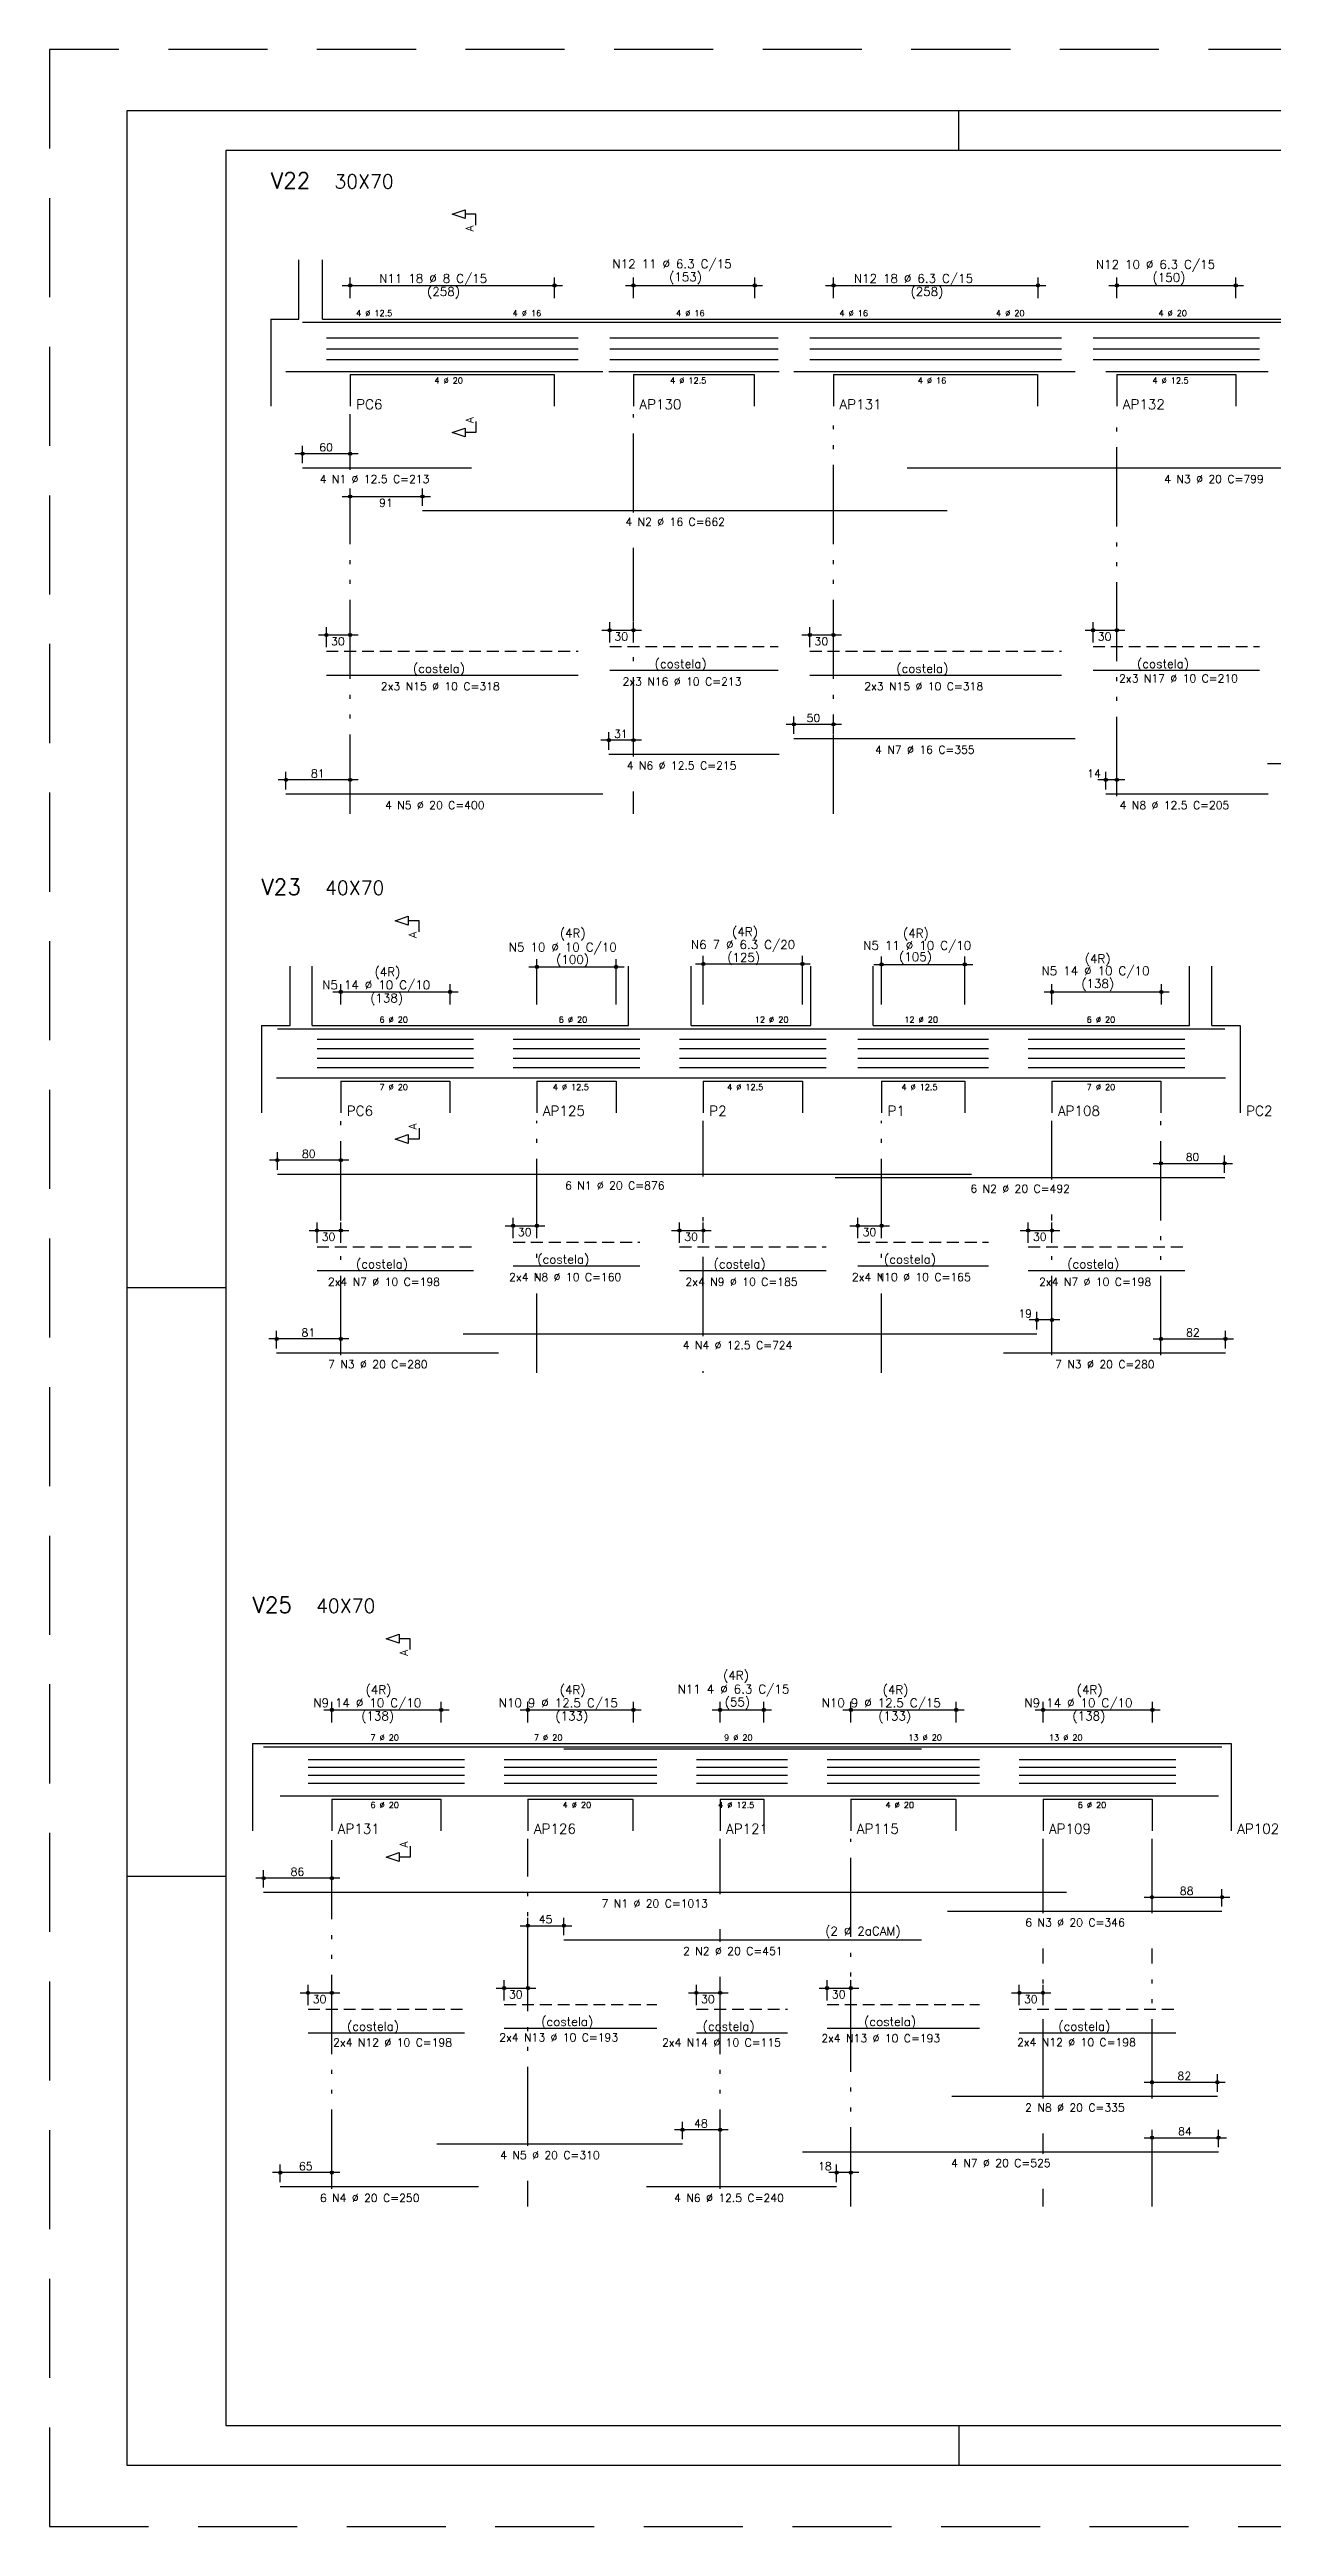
# Model space of a CAD drawing. Extents: x -2.3 to 85.7, y -1.9 to 60.6.
# Drawn here: x -2.3 to 28.6, y -1.9 to 60.6 of the extents above; entities that cross this region are included whole.
import ezdxf

# ---------------------------------------------------------------- set-up
doc = ezdxf.new("R2010")
doc.units = 0
doc.header["$MEASUREMENT"] = 0
for name, pattern in [('ESTILO_TQS_0001', [0.45, 0.3, -0.15]), ('ESTILO_TQS_0004', [3.3, 2, -0.4, 0.05, -0.4, 0.05, -0.4]), ('HIDDEN', [0.375, 0.25, -0.125])]:
    doc.linetypes.add(name, pattern=pattern)
doc.layers.get('0').update_dxf_attribs({"linetype": 'CONTINUOUS'})
doc.layers.get('Defpoints').update_dxf_attribs({"linetype": 'CONTINUOUS'})
for name, color, linetype in [('ARQ_FOLHA', 7, 'CONTINUOUS'), ('PENA_01', 1, 'CONTINUOUS'), ('PENA_02', 2, 'CONTINUOUS'), ('PENA_03', 3, 'CONTINUOUS'), ('PENA_04', 4, 'CONTINUOUS'), ('PENA_05', 5, 'CONTINUOUS'), ('PENA_06', 6, 'CONTINUOUS')]:
    doc.layers.add(name, color=color, linetype=linetype)
doc.styles.get("Standard").update_dxf_attribs({"font": 'ROMANS.SHX'})

# ---------------------------------------------------------------- blocks, each defined once
blk = doc.blocks.new('FOLHA A1 - 841 X 594')
at = {"layer": 'ARQ_FOLHA', "color": 1}
for p, q in [((-631, 584), (-631, 594)), ((-816, 297), (-841, 297)), ((-816, 148.5), (-841, 148.5)), ((-631, 10), (-631, 0))]:
    blk.add_line(p, q, dxfattribs=at)
for points in [[(-841, 0), (0, 0), (0, 594), (-841, 594)], [(-816, 10), (-10, 10), (-10, 584), (-816, 584)]]:
    blk.add_lwpolyline(points, close=True, dxfattribs=at)
at = {"layer": 'Defpoints', "color": 8, "linetype": 'HIDDEN', "ltscale": 100}
blk.add_lwpolyline([(-860.5, 609.5), (-860.5, -15.5), (19.5, -15.5), (19.5, 609.5)], close=True, dxfattribs=at)
blk = doc.blocks.new('*U23')
blk.add_blockref('FOLHA A1 - 841 X 594', (0, 0))

msp = doc.modelspace()

# ---------------------------------------------------------------- linework, layer by layer
at = {"layer": 'PENA_01', "linetype": 'Continuous'}
for p, q in [((5.106, 54.643), (10.666, 54.643)), ((5.306, 54.323), (5.306, 54.843)), ((10.466, 54.323), (10.466, 54.843)), ((12.256, 54.643), (15.716, 54.643)), ((12.456, 54.323), (12.456, 54.843)), ((15.516, 54.323), (15.516, 54.843)), ((17.306, 54.643), (22.866, 54.643)), ((17.506, 54.323), (17.506, 54.843)), ((22.666, 54.323), (22.666, 54.843)), ((24.456, 54.643), (27.856, 54.643)), ((24.656, 54.323), (24.656, 54.843)), ((27.656, 54.323), (27.656, 54.843)), ((5.506, 50.398), (3.906, 50.398)), ((5.106, 49.318), (7.332, 49.318)), ((4.506, 45.823), (5.506, 45.823)), ((11.656, 45.943), (12.656, 45.943)), ((16.706, 45.823), (17.706, 45.823)), ((23.856, 45.943), (24.856, 45.943)), ((12.656, 43.168), (11.636, 43.168)), ((17.706, 43.568), (16.306, 43.568)), ((29.856, 42.568), (28.456, 42.568)), ((5.506, 42.168), (3.486, 42.168)), ((24.856, 42.168), (24.176, 42.168)), ((10.019, 36.496), (10.019, 37.646)), ((12.019, 36.496), (12.019, 37.646)), ((14.019, 37.525), (16.919, 37.525)), ((14.219, 36.496), (14.219, 37.725)), ((16.719, 36.496), (16.719, 37.725)), ((18.519, 37.51), (21.019, 37.51)), ((18.719, 36.496), (18.719, 37.71)), ((20.819, 36.496), (20.819, 37.71)), ((5.069, 36.496), (5.069, 37.016)), ((7.829, 36.496), (7.829, 37.016)), ((9.819, 37.446), (12.219, 37.446)), ((23.019, 36.496), (23.019, 37.016)), ((25.779, 36.496), (25.779, 37.016)), ((4.869, 36.816), (8.029, 36.816)), ((22.819, 36.816), (25.979, 36.816)), ((5.269, 32.571), (3.269, 32.571)), ((25.569, 32.491), (27.576, 32.491)), ((4.269, 30.796), (5.269, 30.796)), ((9.219, 30.916), (10.219, 30.916)), ((13.419, 30.796), (14.419, 30.796)), ((17.919, 30.916), (18.919, 30.916)), ((22.219, 30.796), (23.219, 30.796)), ((23.219, 28.541), (22.439, 28.541)), ((5.269, 28.061), (3.249, 28.061)), ((25.569, 28.061), (27.599, 28.061)), ((4.843, 18.38), (4.843, 18.9)), ((7.603, 18.38), (7.603, 18.9)), ((9.793, 18.38), (9.793, 18.9)), ((12.453, 18.38), (12.453, 18.9)), ((14.643, 18.38), (14.643, 18.9)), ((15.743, 18.38), (15.743, 18.9)), ((17.943, 18.38), (17.943, 18.9)), ((20.603, 18.38), (20.603, 18.9)), ((22.793, 18.38), (22.793, 18.9)), ((25.553, 18.38), (25.553, 18.9)), ((4.643, 18.7), (7.803, 18.7)), ((9.593, 18.7), (12.653, 18.7)), ((14.443, 18.7), (15.943, 18.7)), ((17.743, 18.7), (20.803, 18.7)), ((22.593, 18.7), (25.753, 18.7)), ((5.043, 14.455), (2.922, 14.455)), ((25.343, 13.975), (27.509, 13.975)), ((9.593, 13.255), (10.902, 13.255)), ((4.043, 11.56), (5.043, 11.56)), ((8.993, 11.68), (9.993, 11.68)), ((13.843, 11.56), (14.843, 11.56)), ((17.143, 11.68), (18.143, 11.68)), ((21.993, 11.56), (22.993, 11.56)), ((25.343, 9.305), (27.393, 9.305)), ((14.843, 8.105), (13.493, 8.105)), ((25.343, 7.905), (27.423, 7.905)), ((5.043, 7.025), (3.343, 7.025)), ((18.143, 7.025), (17.383, 7.025))]:
    msp.add_line(p, q, dxfattribs=at)
at = {"layer": 'PENA_01', "linetype": 'ESTILO_TQS_0004'}
for p, q in [((5.306, 49.99), (5.306, 51.393)), ((12.456, 48.91), (12.456, 51.393)), ((17.506, 41.313), (17.506, 51.393)), ((24.656, 41.76), (24.656, 51.393)), ((5.306, 41.313), (5.306, 49.106)), ((12.456, 42.76), (12.456, 48.026)), ((12.456, 41.313), (12.456, 41.876)), ((5.069, 27.653), (5.069, 33.566)), ((10.019, 27.206), (10.019, 33.566)), ((14.219, 32.163), (14.219, 33.566)), ((18.719, 27.206), (18.719, 33.566)), ((23.019, 32.083), (23.019, 33.566)), ((25.769, 27.653), (25.769, 33.566)), ((14.219, 28.133), (14.219, 31.279)), ((23.019, 27.653), (23.019, 31.199)), ((14.219, 27.206), (14.219, 27.249)), ((4.843, 6.617), (4.843, 15.45)), ((9.793, 7.697), (9.793, 15.45)), ((14.643, 14.047), (14.643, 15.45)), ((17.943, 6.17), (17.943, 15.45)), ((22.793, 13.567), (22.793, 15.45)), ((25.543, 13.567), (25.543, 15.45)), ((14.643, 12.847), (14.643, 13.163)), ((22.793, 8.897), (22.793, 12.683)), ((25.543, 8.897), (25.543, 12.683)), ((14.643, 6.617), (14.643, 11.963)), ((22.793, 7.497), (22.793, 8.013)), ((25.543, 6.17), (25.543, 8.013)), ((9.793, 6.17), (9.793, 6.813)), ((22.793, 6.17), (22.793, 6.613))]:
    msp.add_line(p, q, dxfattribs=at)
at = {"layer": 'PENA_02', "linetype": 'Continuous'}
for centre, radius in [((5.306, 54.643), 0.0416), ((5.306, 54.643), 0.0208), ((10.466, 54.643), 0.0416), ((10.466, 54.643), 0.0208), ((12.456, 54.643), 0.0416), ((12.456, 54.643), 0.0208), ((15.516, 54.643), 0.0416), ((15.516, 54.643), 0.0208), ((17.506, 54.643), 0.0416), ((17.506, 54.643), 0.0208), ((22.666, 54.643), 0.0416), ((22.666, 54.643), 0.0208), ((24.656, 54.643), 0.0416), ((24.656, 54.643), 0.0208), ((27.656, 54.643), 0.0416), ((27.656, 54.643), 0.0208), ((4.106, 50.398), 0.04), ((4.106, 50.398), 0.02), ((5.306, 50.398), 0.04), ((5.306, 50.398), 0.02), ((5.306, 49.318), 0.04), ((5.306, 49.318), 0.02), ((7.132, 49.318), 0.04), ((7.132, 49.318), 0.02), ((4.706, 45.823), 0.04), ((4.706, 45.823), 0.02), ((5.306, 45.823), 0.04), ((5.306, 45.823), 0.02), ((11.856, 45.943), 0.04), ((11.856, 45.943), 0.02), ((12.456, 45.943), 0.04), ((12.456, 45.943), 0.02), ((16.906, 45.823), 0.04), ((16.906, 45.823), 0.02), ((17.506, 45.823), 0.04), ((17.506, 45.823), 0.02), ((24.056, 45.943), 0.04), ((24.056, 45.943), 0.02), ((24.656, 45.943), 0.04), ((24.656, 45.943), 0.02), ((11.836, 43.168), 0.04), ((11.836, 43.168), 0.02), ((12.456, 43.168), 0.04), ((12.456, 43.168), 0.02), ((16.506, 43.568), 0.04), ((16.506, 43.568), 0.02), ((17.506, 43.568), 0.04), ((17.506, 43.568), 0.02), ((3.686, 42.168), 0.04), ((3.686, 42.168), 0.02), ((5.306, 42.168), 0.04), ((5.306, 42.168), 0.02), ((24.376, 42.168), 0.04), ((24.376, 42.168), 0.02), ((24.656, 42.168), 0.04), ((24.656, 42.168), 0.02), ((14.219, 37.525), 0.0416), ((14.219, 37.525), 0.0208), ((16.719, 37.525), 0.0416), ((16.719, 37.525), 0.0208), ((18.719, 37.51), 0.0416), ((18.719, 37.51), 0.0208), ((20.819, 37.51), 0.0416), ((20.819, 37.51), 0.0208), ((10.019, 37.446), 0.0416), ((10.019, 37.446), 0.0208), ((12.019, 37.446), 0.0416), ((12.019, 37.446), 0.0208), ((5.069, 36.816), 0.0416), ((5.069, 36.816), 0.0208), ((7.829, 36.816), 0.0416), ((7.829, 36.816), 0.0208), ((23.019, 36.816), 0.0416), ((23.019, 36.816), 0.0208), ((25.779, 36.816), 0.0416), ((25.779, 36.816), 0.0208), ((3.469, 32.571), 0.04), ((3.469, 32.571), 0.02), ((5.069, 32.571), 0.04), ((5.069, 32.571), 0.02), ((25.769, 32.491), 0.04), ((25.769, 32.491), 0.02), ((27.376, 32.491), 0.04), ((27.376, 32.491), 0.02), ((4.469, 30.796), 0.04), ((4.469, 30.796), 0.02), ((5.069, 30.796), 0.04), ((5.069, 30.796), 0.02), ((9.419, 30.916), 0.04), ((9.419, 30.916), 0.02), ((10.019, 30.916), 0.04), ((10.019, 30.916), 0.02), ((13.619, 30.796), 0.04), ((13.619, 30.796), 0.02), ((14.219, 30.796), 0.04), ((14.219, 30.796), 0.02), ((18.119, 30.916), 0.04), ((18.119, 30.916), 0.02), ((18.719, 30.916), 0.04), ((18.719, 30.916), 0.02), ((22.419, 30.796), 0.04), ((22.419, 30.796), 0.02), ((23.019, 30.796), 0.04), ((23.019, 30.796), 0.02), ((22.639, 28.541), 0.04), ((22.639, 28.541), 0.02), ((23.019, 28.541), 0.04), ((23.019, 28.541), 0.02), ((3.449, 28.061), 0.04), ((3.449, 28.061), 0.02), ((5.069, 28.061), 0.04), ((5.069, 28.061), 0.02), ((25.769, 28.061), 0.04), ((25.769, 28.061), 0.02), ((27.399, 28.061), 0.04), ((27.399, 28.061), 0.02), ((4.843, 18.7), 0.0416), ((4.843, 18.7), 0.0208), ((7.603, 18.7), 0.0416), ((7.603, 18.7), 0.0208), ((9.793, 18.7), 0.0416), ((9.793, 18.7), 0.0208), ((12.453, 18.7), 0.0416), ((12.453, 18.7), 0.0208), ((14.643, 18.7), 0.0416), ((14.643, 18.7), 0.0208), ((15.743, 18.7), 0.0416), ((15.743, 18.7), 0.0208), ((17.943, 18.7), 0.0416), ((17.943, 18.7), 0.0208), ((20.603, 18.7), 0.0416), ((20.603, 18.7), 0.0208), ((22.793, 18.7), 0.0416), ((22.793, 18.7), 0.0208), ((25.553, 18.7), 0.0416), ((25.553, 18.7), 0.0208), ((3.122, 14.455), 0.04), ((3.122, 14.455), 0.02), ((4.843, 14.455), 0.04), ((4.843, 14.455), 0.02), ((25.543, 13.975), 0.04), ((25.543, 13.975), 0.02), ((27.309, 13.975), 0.04), ((27.309, 13.975), 0.02), ((9.793, 13.255), 0.04), ((9.793, 13.255), 0.02), ((10.702, 13.255), 0.04), ((10.702, 13.255), 0.02), ((4.243, 11.56), 0.04), ((4.243, 11.56), 0.02), ((4.843, 11.56), 0.04), ((4.843, 11.56), 0.02), ((9.193, 11.68), 0.04), ((9.193, 11.68), 0.02), ((9.793, 11.68), 0.04), ((9.793, 11.68), 0.02), ((14.043, 11.56), 0.04), ((14.043, 11.56), 0.02), ((14.643, 11.56), 0.04), ((14.643, 11.56), 0.02), ((17.343, 11.68), 0.04), ((17.343, 11.68), 0.02), ((17.943, 11.68), 0.04), ((17.943, 11.68), 0.02), ((22.193, 11.56), 0.04), ((22.193, 11.56), 0.02), ((22.793, 11.56), 0.04), ((22.793, 11.56), 0.02), ((25.543, 9.305), 0.04), ((25.543, 9.305), 0.02), ((27.193, 9.305), 0.04), ((27.193, 9.305), 0.02), ((13.693, 8.105), 0.04), ((14.643, 8.105), 0.04), ((13.693, 8.105), 0.02), ((14.643, 8.105), 0.02), ((25.543, 7.905), 0.04), ((25.543, 7.905), 0.02), ((27.223, 7.905), 0.04), ((27.223, 7.905), 0.02), ((3.543, 7.025), 0.04), ((3.543, 7.025), 0.02), ((4.843, 7.025), 0.04), ((4.843, 7.025), 0.02), ((17.583, 7.025), 0.04), ((17.583, 7.025), 0.02), ((17.943, 7.025), 0.04), ((17.943, 7.025), 0.02)]:
    msp.add_circle(centre, radius, dxfattribs=at)
at = {"layer": 'PENA_03', "linetype": 'Continuous'}
for p, q in [((4.006, 53.793), (4.006, 55.293)), ((4.606, 53.793), (4.606, 55.293)), ((3.306, 53.793), (3.306, 52.393)), ((3.306, 53.793), (4.006, 53.793)), ((4.606, 53.793), (5.306, 53.793)), ((5.306, 53.793), (10.456, 53.793)), ((10.456, 53.793), (12.456, 53.793)), ((12.456, 53.793), (15.506, 53.793)), ((15.506, 53.793), (17.506, 53.793)), ((17.506, 53.793), (22.656, 53.793)), ((22.656, 53.793), (24.656, 53.793)), ((24.656, 53.793), (27.656, 53.793)), ((27.656, 53.793), (29.656, 53.793)), ((3.306, 52.393), (3.306, 51.593)), ((5.306, 52.393), (10.456, 52.393)), ((5.306, 52.393), (5.306, 51.593)), ((10.456, 52.393), (10.456, 51.593)), ((12.456, 52.393), (15.506, 52.393)), ((12.456, 52.393), (12.456, 51.593)), ((15.506, 52.393), (15.506, 51.593)), ((17.506, 52.393), (22.656, 52.393)), ((17.506, 52.393), (17.506, 51.593)), ((22.656, 52.393), (22.656, 51.593)), ((24.656, 52.393), (27.656, 52.393)), ((24.656, 52.393), (24.656, 51.593)), ((27.656, 52.393), (27.656, 51.593)), ((4.106, 50.158), (4.106, 50.598)), ((5.306, 50.158), (5.306, 50.598)), ((5.306, 49.078), (5.306, 49.518)), ((7.132, 49.078), (7.132, 49.518)), ((4.706, 45.513), (4.706, 46.023)), ((5.306, 45.513), (5.306, 46.023)), ((11.856, 45.633), (11.856, 46.143)), ((12.456, 45.633), (12.456, 46.143)), ((16.906, 45.513), (16.906, 46.023)), ((17.506, 45.513), (17.506, 46.023)), ((24.056, 45.633), (24.056, 46.143)), ((24.656, 45.633), (24.656, 46.143)), ((16.506, 43.328), (16.506, 43.768)), ((17.506, 43.328), (17.506, 43.768)), ((11.836, 42.928), (11.836, 43.368)), ((12.456, 42.928), (12.456, 43.368)), ((3.686, 41.928), (3.686, 42.368)), ((5.306, 41.928), (5.306, 42.368)), ((24.376, 41.928), (24.376, 42.368)), ((24.656, 41.928), (24.656, 42.368)), ((3.789, 35.966), (3.789, 37.466)), ((4.349, 35.966), (4.349, 37.466)), ((12.329, 35.966), (12.329, 37.466)), ((13.909, 35.966), (13.909, 37.466)), ((16.929, 35.966), (16.929, 37.466)), ((18.509, 35.966), (18.509, 37.466)), ((26.489, 35.966), (26.489, 37.466)), ((27.049, 35.966), (27.049, 37.466)), ((3.069, 35.966), (3.069, 34.566)), ((3.069, 35.966), (3.789, 35.966)), ((4.349, 35.966), (5.069, 35.966)), ((5.069, 35.966), (7.819, 35.966)), ((7.819, 35.966), (10.019, 35.966)), ((10.019, 35.966), (12.019, 35.966)), ((12.019, 35.966), (12.329, 35.966)), ((13.909, 35.966), (14.219, 35.966)), ((14.219, 35.966), (16.719, 35.966)), ((16.719, 35.966), (16.929, 35.966)), ((18.509, 35.966), (18.719, 35.966)), ((18.719, 35.966), (20.819, 35.966)), ((20.819, 35.966), (23.019, 35.966)), ((23.019, 35.966), (25.769, 35.966)), ((25.769, 35.966), (26.489, 35.966)), ((27.049, 35.966), (27.769, 35.966)), ((27.769, 35.966), (27.769, 34.566)), ((3.069, 34.566), (3.069, 33.766)), ((5.069, 34.566), (7.819, 34.566)), ((5.069, 34.566), (5.069, 33.766)), ((7.819, 34.566), (7.819, 33.766)), ((10.019, 34.566), (12.019, 34.566)), ((10.019, 34.566), (10.019, 33.766)), ((12.019, 34.566), (12.019, 33.766)), ((14.219, 34.566), (16.719, 34.566)), ((14.219, 34.566), (14.219, 33.766)), ((16.719, 34.566), (16.719, 33.766)), ((18.719, 34.566), (20.819, 34.566)), ((18.719, 34.566), (18.719, 33.766)), ((20.819, 34.566), (20.819, 33.766)), ((23.019, 34.566), (25.769, 34.566)), ((23.019, 34.566), (23.019, 33.766)), ((25.769, 34.566), (25.769, 33.766)), ((27.769, 34.566), (27.769, 33.766)), ((3.469, 32.331), (3.469, 32.771)), ((5.069, 32.331), (5.069, 32.771)), ((25.769, 32.251), (25.769, 32.691)), ((27.376, 32.251), (27.376, 32.691)), ((4.469, 30.486), (4.469, 30.996)), ((5.069, 30.486), (5.069, 30.996)), ((9.419, 30.606), (9.419, 31.116)), ((10.019, 30.606), (10.019, 31.116)), ((13.619, 30.486), (13.619, 30.996)), ((14.219, 30.486), (14.219, 30.996)), ((18.119, 30.606), (18.119, 31.116)), ((18.719, 30.606), (18.719, 31.116)), ((22.419, 30.486), (22.419, 30.996)), ((23.019, 30.486), (23.019, 30.996)), ((3.449, 27.821), (3.449, 28.261)), ((5.069, 27.821), (5.069, 28.261)), ((22.639, 28.301), (22.639, 28.741)), ((23.019, 28.301), (23.019, 28.741)), ((25.769, 27.821), (25.769, 28.261)), ((27.399, 27.821), (27.399, 28.261)), ((2.843, 17.85), (2.843, 16.45)), ((2.843, 17.85), (4.843, 17.85)), ((4.843, 17.85), (7.593, 17.85)), ((7.593, 17.85), (9.793, 17.85)), ((9.793, 17.85), (12.443, 17.85)), ((12.443, 17.85), (14.643, 17.85)), ((14.643, 17.85), (15.743, 17.85)), ((15.743, 17.85), (17.943, 17.85)), ((17.943, 17.85), (20.593, 17.85)), ((20.593, 17.85), (22.793, 17.85)), ((22.793, 17.85), (25.543, 17.85)), ((25.543, 17.85), (27.543, 17.85)), ((27.543, 17.85), (27.543, 16.45)), ((2.843, 16.45), (2.843, 15.65)), ((4.843, 16.45), (7.593, 16.45)), ((4.843, 16.45), (4.843, 15.65)), ((7.593, 16.45), (7.593, 15.65)), ((9.793, 16.45), (12.443, 16.45)), ((9.793, 16.45), (9.793, 15.65)), ((12.443, 16.45), (12.443, 15.65)), ((14.643, 16.45), (15.743, 16.45)), ((14.643, 16.45), (14.643, 15.65)), ((15.743, 16.45), (15.743, 15.65)), ((17.943, 16.45), (20.593, 16.45)), ((17.943, 16.45), (17.943, 15.65)), ((20.593, 16.45), (20.593, 15.65)), ((22.793, 16.45), (25.543, 16.45)), ((22.793, 16.45), (22.793, 15.65)), ((25.543, 16.45), (25.543, 15.65)), ((27.543, 16.45), (27.543, 15.65)), ((3.122, 14.215), (3.122, 14.655)), ((4.843, 14.215), (4.843, 14.655)), ((25.543, 13.735), (25.543, 14.175)), ((27.309, 13.735), (27.309, 14.175)), ((9.793, 13.015), (9.793, 13.455)), ((10.702, 13.015), (10.702, 13.455)), ((9.193, 11.37), (9.193, 11.88)), ((9.793, 11.37), (9.793, 11.88)), ((17.343, 11.37), (17.343, 11.88)), ((17.943, 11.37), (17.943, 11.88)), ((4.243, 11.25), (4.243, 11.76)), ((4.843, 11.25), (4.843, 11.76)), ((14.043, 11.25), (14.043, 11.76)), ((14.643, 11.25), (14.643, 11.76)), ((22.193, 11.25), (22.193, 11.76)), ((22.793, 11.25), (22.793, 11.76)), ((25.543, 9.065), (25.543, 9.505)), ((27.193, 9.065), (27.193, 9.505)), ((13.693, 7.865), (13.693, 8.305)), ((14.643, 7.865), (14.643, 8.305)), ((25.543, 7.665), (25.543, 8.105)), ((27.223, 7.665), (27.223, 8.105)), ((3.543, 6.785), (3.543, 7.225)), ((4.843, 6.785), (4.843, 7.225)), ((17.583, 6.785), (17.583, 7.225)), ((17.943, 6.785), (17.943, 7.225))]:
    msp.add_line(p, q, dxfattribs=at)
for points in [[(8.481, 56.163), (8.481, 56.44), (8.204, 56.44), (8.204, 56.329), (7.881, 56.44), (8.204, 56.551), (8.204, 56.44)], [(8.481, 51.208), (8.481, 50.931), (8.204, 50.931), (8.204, 50.82), (7.881, 50.931), (8.204, 51.042), (8.204, 50.931)], [(7.044, 38.336), (7.044, 38.613), (6.767, 38.613), (6.767, 38.502), (6.444, 38.613), (6.767, 38.724), (6.767, 38.613)], [(7.044, 33.381), (7.044, 33.104), (6.767, 33.104), (6.767, 32.994), (6.444, 33.104), (6.767, 33.215), (6.767, 33.104)], [(6.818, 20.22), (6.818, 20.497), (6.541, 20.497), (6.541, 20.386), (6.218, 20.497), (6.541, 20.608), (6.541, 20.497)], [(6.818, 15.265), (6.818, 14.988), (6.541, 14.988), (6.541, 14.877), (6.218, 14.988), (6.541, 15.099), (6.541, 14.988)]]:
    msp.add_lwpolyline(points, dxfattribs=at)
at = {"layer": 'PENA_04', "linetype": 'Continuous'}
for p, q in [((4.106, 53.713), (8.366, 53.713)), ((4.706, 53.322), (11.056, 53.322)), ((7.132, 53.713), (20.372, 53.713)), ((11.856, 53.322), (16.106, 53.322)), ((16.906, 53.322), (23.256, 53.322)), ((19.363, 53.713), (35.343, 53.713)), ((24.056, 53.322), (28.256, 53.322)), ((4.706, 53.047), (11.056, 53.047)), ((4.706, 52.772), (11.056, 52.772)), ((11.856, 53.047), (16.106, 53.047)), ((11.856, 52.772), (16.106, 52.772)), ((16.906, 53.047), (23.256, 53.047)), ((16.906, 52.772), (23.256, 52.772)), ((24.056, 53.047), (28.256, 53.047)), ((24.056, 52.772), (28.256, 52.772)), ((3.686, 52.473), (11.686, 52.473)), ((11.836, 52.473), (16.136, 52.473)), ((16.506, 52.473), (23.606, 52.473)), ((24.376, 52.473), (28.476, 52.473)), ((3.469, 35.886), (20.989, 35.886)), ((17.544, 35.886), (27.384, 35.886)), ((4.469, 35.624), (8.419, 35.624)), ((4.469, 35.385), (8.419, 35.385)), ((4.469, 35.147), (8.419, 35.147)), ((9.419, 35.624), (12.619, 35.624)), ((9.419, 35.385), (12.619, 35.385)), ((9.419, 35.147), (12.619, 35.147)), ((13.619, 35.624), (17.319, 35.624)), ((13.619, 35.385), (17.319, 35.385)), ((13.619, 35.147), (17.319, 35.147)), ((18.119, 35.624), (21.419, 35.624)), ((18.119, 35.385), (21.419, 35.385)), ((18.119, 35.147), (21.419, 35.147)), ((22.419, 35.624), (26.369, 35.624)), ((22.419, 35.385), (26.369, 35.385)), ((22.419, 35.147), (26.369, 35.147)), ((3.449, 34.646), (9.049, 34.646)), ((4.469, 34.909), (8.419, 34.909)), ((8.159, 34.646), (22.639, 34.646)), ((9.419, 34.909), (12.619, 34.909)), ((13.619, 34.909), (17.319, 34.909)), ((18.119, 34.909), (21.419, 34.909)), ((21.799, 34.646), (27.399, 34.646)), ((22.419, 34.909), (26.369, 34.909)), ((3.122, 17.77), (23.382, 17.77)), ((10.702, 17.72), (19.722, 17.72)), ((20.382, 17.77), (27.302, 17.77)), ((4.243, 17.452), (8.193, 17.452)), ((4.243, 17.251), (8.193, 17.251)), ((4.243, 17.049), (8.193, 17.049)), ((9.193, 17.452), (13.043, 17.452)), ((9.193, 17.251), (13.043, 17.251)), ((9.193, 17.049), (13.043, 17.049)), ((14.043, 17.452), (16.343, 17.452)), ((14.043, 17.251), (16.343, 17.251)), ((14.043, 17.049), (16.343, 17.049)), ((17.343, 17.452), (21.193, 17.452)), ((17.343, 17.251), (21.193, 17.251)), ((17.343, 17.049), (21.193, 17.049)), ((22.193, 17.452), (26.143, 17.452)), ((22.193, 17.251), (26.143, 17.251)), ((22.193, 17.049), (26.143, 17.049)), ((3.543, 16.53), (8.543, 16.53)), ((4.243, 16.848), (8.193, 16.848)), ((7.493, 16.53), (13.693, 16.53)), ((9.193, 16.848), (13.043, 16.848)), ((12.783, 16.53), (17.583, 16.53)), ((14.043, 16.848), (16.343, 16.848)), ((16.723, 16.53), (27.223, 16.53)), ((17.343, 16.848), (21.193, 16.848)), ((20.493, 16.53), (27.193, 16.53)), ((22.193, 16.848), (26.143, 16.848))]:
    msp.add_line(p, q, dxfattribs=at)
at = {"layer": 'PENA_05', "linetype": 'Continuous'}
for p, q in [((4.106, 50.043), (8.366, 50.043)), ((19.363, 50.043), (35.343, 50.043)), ((7.132, 48.963), (20.372, 48.963)), ((4.706, 44.813), (11.056, 44.813)), ((11.856, 44.933), (16.106, 44.933)), ((16.906, 44.813), (23.256, 44.813)), ((24.056, 44.933), (28.256, 44.933)), ((16.506, 43.213), (23.606, 43.213)), ((11.836, 42.813), (16.136, 42.813)), ((3.686, 41.813), (11.686, 41.813)), ((24.376, 41.813), (28.476, 41.813)), ((3.469, 32.216), (20.989, 32.216)), ((17.544, 32.136), (27.384, 32.136)), ((4.469, 29.786), (8.419, 29.786)), ((9.419, 29.906), (12.619, 29.906)), ((13.619, 29.786), (17.319, 29.786)), ((18.119, 29.906), (21.419, 29.906)), ((22.419, 29.786), (26.369, 29.786)), ((8.159, 28.186), (22.639, 28.186)), ((3.449, 27.706), (9.049, 27.706)), ((21.799, 27.706), (27.399, 27.706)), ((3.122, 14.1), (23.382, 14.1)), ((20.382, 13.62), (27.302, 13.62)), ((10.702, 12.9), (19.722, 12.9)), ((9.193, 10.67), (13.043, 10.67)), ((17.343, 10.67), (21.193, 10.67)), ((4.243, 10.55), (8.193, 10.55)), ((14.043, 10.55), (16.343, 10.55)), ((22.193, 10.55), (26.143, 10.55)), ((20.493, 8.95), (27.193, 8.95)), ((7.493, 7.75), (13.693, 7.75)), ((16.723, 7.55), (27.223, 7.55)), ((3.543, 6.67), (8.543, 6.67)), ((12.783, 6.67), (17.583, 6.67))]:
    msp.add_line(p, q, dxfattribs=at)
at = {"layer": 'PENA_06', "linetype": 'ESTILO_TQS_0001'}
for p, q in [((4.706, 45.413), (11.056, 45.413)), ((11.856, 45.533), (16.106, 45.533)), ((16.906, 45.413), (23.256, 45.413)), ((24.056, 45.533), (28.256, 45.533)), ((4.469, 30.386), (8.419, 30.386)), ((9.419, 30.506), (12.619, 30.506)), ((13.619, 30.386), (17.319, 30.386)), ((18.119, 30.506), (21.419, 30.506)), ((22.419, 30.386), (26.369, 30.386)), ((9.193, 11.27), (13.043, 11.27)), ((17.343, 11.27), (21.193, 11.27)), ((4.243, 11.15), (8.193, 11.15)), ((14.043, 11.15), (16.343, 11.15)), ((22.193, 11.15), (26.143, 11.15))]:
    msp.add_line(p, q, dxfattribs=at)

# ---------------------------------------------------------------- block references
at = {"xscale": 0.09999999999999938, "yscale": 0.09999999999999938, "zscale": 0.09999999999999938}
msp.add_blockref('*U23', (83.768, -0.354), dxfattribs=at)

# ---------------------------------------------------------------- texts
at = {"layer": 'PENA_01', "linetype": 'Continuous'}
for s, p in [('30X70', (4.906, 57.093)), ('40X70', (4.669, 39.266)), ('40X70', (4.443, 21.15))]:
    msp.add_text(s, height=0.35, dxfattribs=at).set_placement(p)
at = {"layer": 'PENA_02', "linetype": 'Continuous'}
for s, p in [('PC6', (5.456, 51.518)), ('AP130', (12.606, 51.518)), ('AP131', (17.656, 51.518)), ('AP132', (24.806, 51.518)), ('PC6', (5.219, 33.691)), ('AP125', (10.169, 33.691)), ('P2', (14.369, 33.691)), ('P1', (18.869, 33.691)), ('AP108', (23.169, 33.691)), ('PC2', (27.919, 33.691)), ('AP131', (4.993, 15.575)), ('AP126', (9.943, 15.575)), ('AP121', (14.793, 15.575)), ('AP115', (18.093, 15.575)), ('AP109', (22.943, 15.575)), ('AP102', (27.693, 15.575))]:
    msp.add_text(s, height=0.25, dxfattribs=at).set_placement(p)
at = {"layer": 'PENA_02', "linetype": 'ESTILO_TQS_0004'}
for p in [(6.891, 44.868), (12.991, 44.988), (19.091, 44.868), (25.166, 44.988), (5.454, 29.841), (10.029, 29.961), (14.479, 29.841), (18.779, 29.961), (23.404, 29.841), (5.228, 10.605), (10.128, 10.725), (14.203, 10.605), (18.278, 10.725), (23.178, 10.605)]:
    msp.add_text('(costela)', height=0.22, dxfattribs=at).set_placement(p)
at = {"layer": 'PENA_03', "linetype": 'Continuous'}
for p in [(8.421, 56.003), (8.421, 51.168), (6.984, 38.176), (6.984, 33.341), (6.758, 20.06), (6.758, 15.225)]:
    msp.add_text('A', height=0.2, rotation=90, dxfattribs=at).set_placement(p)
for s, height, p in [('N12 11 %%c 6.3 C/15', 0.22, (11.926, 55.077)), ('(153)', 0.22, (13.356, 54.747)), ('N12 10 %%c 6.3 C/15', 0.22, (24.127, 55.064)), ('N11 18 %%c 8 C/15', 0.22, (6.038, 54.709)), ('(258)', 0.22, (7.248, 54.379)), ('N12 18 %%c 6.3 C/15', 0.22, (18.018, 54.709)), ('(258)', 0.22, (19.448, 54.379)), ('(150)', 0.22, (25.557, 54.734)), ('4 %%c 12.5', 0.15, (5.456, 53.868)), ('4 %%c 16', 0.15, (9.406, 53.868)), ('4 %%c 16', 0.15, (13.531, 53.868)), ('4 %%c 16', 0.15, (17.656, 53.868)), ('4 %%c 20', 0.15, (21.606, 53.868)), ('4 %%c 20', 0.15, (25.706, 53.868)), ('4 %%c 20', 0.15, (7.431, 52.168)), ('4 %%c 12.5', 0.15, (13.381, 52.168)), ('4 %%c 16', 0.15, (19.631, 52.168)), ('4 %%c 12.5', 0.15, (25.556, 52.168)), ('60', 0.2, (4.526, 50.458)), ('4 N1 %%c 12.5 C=213', 0.2, (4.536, 49.658)), ('4 N3 %%c 20 C=799', 0.2, (25.852, 49.658)), ('91', 0.2, (6.039, 49.058)), ('4 N2 %%c 16 C=662', 0.2, (12.252, 48.578)), ('30', 0.2, (4.826, 45.563)), ('30', 0.2, (11.976, 45.683)), ('30', 0.2, (17.026, 45.563)), ('30', 0.2, (24.176, 45.683)), ('2x3 N15 %%c 10 C=318', 0.2, (6.081, 44.428)), ('2x3 N16 %%c 10 C=213', 0.2, (12.181, 44.548)), ('2x3 N15 %%c 10 C=318', 0.2, (18.281, 44.428)), ('2x3 N17 %%c 10 C=210', 0.2, (24.713, 44.627)), ('50', 0.2, (16.826, 43.628)), ('31', 0.2, (11.966, 43.228)), ('4 N6 %%c 12.5 C=215', 0.2, (12.286, 42.428)), ('4 N7 %%c 16 C=355', 0.2, (18.556, 42.828)), ('81', 0.2, (4.316, 42.228)), ('14', 0.2, (23.909, 42.228)), ('4 N5 %%c 20 C=400', 0.2, (6.186, 41.428)), ('4 N8 %%c 12.5 C=205', 0.2, (24.726, 41.428)), ('(4R)', 0.22, (10.598, 38.188)), ('N6 7 %%c 6.3 C/20', 0.22, (13.906, 37.9)), ('(4R)', 0.22, (14.946, 38.223)), ('N5 11 %%c 10 C/10', 0.22, (18.255, 37.88)), ('(4R)', 0.22, (19.259, 38.185)), ('N5 10 %%c 10 C/10', 0.22, (9.309, 37.837)), ('(100)', 0.22, (10.505, 37.524)), ('(125)', 0.22, (14.823, 37.577)), ('(105)', 0.22, (19.159, 37.593)), ('N5 14 %%c 10 C/10', 0.22, (22.755, 37.239)), ('(4R)', 0.22, (23.847, 37.544)), ('N5 14 %%c 10 C/10', 0.22, (4.601, 36.882)), ('(4R)', 0.22, (5.921, 37.212)), ('(138)', 0.22, (23.759, 36.916)), ('(138)', 0.22, (5.811, 36.552)), ('6 %%c 20', 0.15, (6.044, 36.041)), ('6 %%c 20', 0.15, (10.569, 36.041)), ('12 %%c 20', 0.15, (15.519, 36.041)), ('12 %%c 20', 0.15, (19.294, 36.041)), ('6 %%c 20', 0.15, (23.894, 36.041)), ('7 %%c 20', 0.15, (6.044, 34.341)), ('4 %%c 12.5', 0.15, (10.419, 34.341)), ('4 %%c 12.5', 0.15, (14.819, 34.341)), ('4 %%c 12.5', 0.15, (19.219, 34.341)), ('7 %%c 20', 0.15, (23.894, 34.341)), ('80', 0.2, (4.089, 32.631)), ('80', 0.2, (26.393, 32.551)), ('6 N1 %%c 20 C=876', 0.2, (10.728, 31.831)), ('6 N2 %%c 20 C=492', 0.2, (20.96, 31.751)), ('30', 0.2, (4.589, 30.536)), ('30', 0.2, (9.539, 30.656)), ('30', 0.2, (13.739, 30.536)), ('30', 0.2, (18.239, 30.656)), ('30', 0.2, (22.539, 30.536)), ('2x4 N7 %%c 10 C=198', 0.2, (4.744, 29.401)), ('2x4 N8 %%c 10 C=160', 0.2, (9.319, 29.521)), ('2x4 N9 %%c 10 C=185', 0.2, (13.769, 29.401)), ('2x4 N10 %%c 10 C=165', 0.2, (17.969, 29.521)), ('2x4 N7 %%c 10 C=198', 0.2, (22.694, 29.401)), ('19', 0.2, (22.172, 28.601)), ('81', 0.2, (4.079, 28.121)), ('82', 0.2, (26.404, 28.121)), ('7 N3 %%c 20 C=280', 0.2, (4.749, 27.321)), ('4 N4 %%c 12.5 C=724', 0.2, (13.699, 27.801)), ('7 N3 %%c 20 C=280', 0.2, (23.099, 27.321)), ('N11 4 %%c 6.3 C/15', 0.22, (13.571, 19.115)), ('(4R)', 0.22, (14.719, 19.458)), ('N9 14 %%c 10 C/10', 0.22, (4.375, 18.766)), ('(4R)', 0.22, (5.695, 19.096)), ('N10 9 %%c 12.5 C/15', 0.22, (9.055, 18.766)), ('(4R)', 0.22, (10.595, 19.096)), ('(55)', 0.22, (14.759, 18.788)), ('N10 9 %%c 12.5 C/15', 0.22, (17.205, 18.766)), ('(4R)', 0.22, (18.745, 19.096)), ('N9 14 %%c 10 C/10', 0.22, (22.325, 18.766)), ('(4R)', 0.22, (23.645, 19.096)), ('(138)', 0.22, (5.585, 18.436)), ('(133)', 0.22, (10.485, 18.436)), ('(133)', 0.22, (18.635, 18.436)), ('(138)', 0.22, (23.535, 18.436)), ('7 %%c 20', 0.15, (5.818, 17.925)), ('7 %%c 20', 0.15, (9.943, 17.925)), ('9 %%c 20', 0.15, (14.743, 17.925)), ('13 %%c 20', 0.15, (19.393, 17.925)), ('13 %%c 20', 0.15, (22.943, 17.925)), ('6 %%c 20', 0.15, (5.818, 16.225)), ('4 %%c 20', 0.15, (10.668, 16.225)), ('4 %%c 12.5', 0.15, (14.593, 16.225)), ('4 %%c 20', 0.15, (18.818, 16.225)), ('6 %%c 20', 0.15, (23.668, 16.225)), ('86', 0.2, (3.802, 14.515)), ('7 N1 %%c 20 C=1013', 0.2, (11.652, 13.715)), ('88', 0.2, (26.246, 14.035)), ('45', 0.2, (10.067, 13.315)), ('(2 %%c 2aCAM)', 0.22, (17.295, 13.01)), ('6 N3 %%c 20 C=346', 0.2, (22.345, 13.235)), ('2 N2 %%c 20 C=451', 0.2, (13.708, 12.515)), ('30', 0.2, (4.363, 11.3)), ('30', 0.2, (9.313, 11.42)), ('30', 0.2, (14.163, 11.3)), ('30', 0.2, (17.463, 11.42)), ('30', 0.2, (22.313, 11.3)), ('2x4 N12 %%c 10 C=198', 0.2, (4.877, 10.208)), ('2x4 N13 %%c 10 C=193', 0.2, (9.069, 10.335)), ('2x4 N14 %%c 10 C=115', 0.2, (13.178, 10.207)), ('2x4 N13 %%c 10 C=193', 0.2, (17.197, 10.314)), ('2x4 N12 %%c 10 C=198', 0.2, (22.136, 10.213)), ('82', 0.2, (26.188, 9.365)), ('2 N8 %%c 20 C=335', 0.2, (22.343, 8.565)), ('48', 0.2, (13.988, 8.165)), ('84', 0.2, (26.203, 7.965)), ('4 N5 %%c 20 C=310', 0.2, (9.093, 7.365)), ('65', 0.2, (4.013, 7.085)), ('18', 0.2, (17.116, 7.085)), ('4 N7 %%c 20 C=525', 0.2, (20.473, 7.165)), ('6 N4 %%c 20 C=250', 0.2, (4.543, 6.285)), ('4 N6 %%c 12.5 C=240', 0.2, (13.483, 6.285))]:
    msp.add_text(s, height=height, dxfattribs=at).set_placement(p)
at = {"layer": 'PENA_06', "linetype": 'Continuous'}
for s, p in [('V22', (3.306, 57.093)), ('V23', (3.069, 39.266)), ('V25', (2.843, 21.15))]:
    msp.add_text(s, height=0.4, dxfattribs=at).set_placement(p)

doc.saveas('drawing.dxf')
